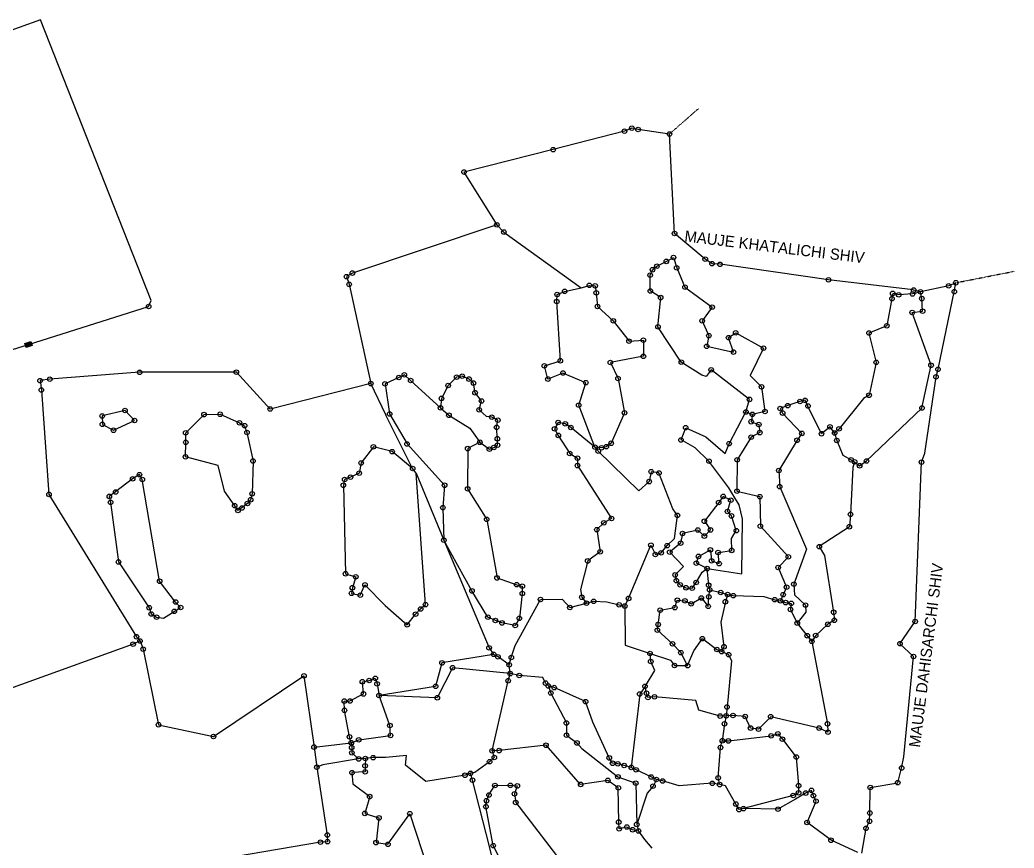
# Model space of a CAD drawing. Header units: metres. Extents: x 260291 to 263275, y 2164777 to 2168005.
# Drawn here: x 262175 to 263275, y 2166214 to 2167130 of the extents above; entities that cross this region are included whole.
import ezdxf

# ---------------------------------------------------------------- set-up
doc = ezdxf.new("R2010")
doc.units = ezdxf.units.M
doc.linetypes.add('DIVIDE', pattern=[1.25, 0.5, -0.25, 0, -0.25, 0, -0.25])
for name, color, linetype in [('POLY_PARCEL', 6, 'Continuous'), ('SYM_STONE', 1, 'Continuous'), ('TEXT_MAPOUT', 7, 'Continuous'), ('V_BOUND_LINE', 7, 'Continuous'), ('V_DIVIDE_LINE', 7, 'DIVIDE')]:
    doc.layers.add(name, color=color, linetype=linetype)

msp = doc.modelspace()

# ---------------------------------------------------------------- hatches: boundary and pattern name
msp.add_hatch(color=256).paths.add_polyline_path([(262188.1, 2166769.7), (262186.7, 2166774.2), (262180.1, 2166772.1), (262181.6, 2166767.6)])

# ---------------------------------------------------------------- linework, layer by layer
msp.add_lwpolyline([(262180.1, 2166772.1), (262186.7, 2166774.2), (262188.1, 2166769.7), (262181.6, 2166767.6)], close=True)
at = {"layer": 'POLY_PARCEL'}
for p, q in [((262702.4, 2166903.4), (262710.2, 2166895.4)), ((262710.2, 2166895.4), (262795.6, 2166833.5)), ((262879.5, 2166857.6), (262889.9, 2166862.9)), ((262889.9, 2166862.9), (262897.9, 2166867.2)), ((262897.9, 2166867.2), (262901.4, 2166855.8)), ((262872, 2166847.7), (262874.7, 2166853.7)), ((262874.7, 2166853.7), (262879.5, 2166857.6)), ((262901.4, 2166855.8), (262910.6, 2166834.4)), ((262872.2, 2166830.2), (262872, 2166847.7)), ((262769.1, 2166826.3), (262777.4, 2166829.8)), ((262777.4, 2166829.8), (262795.6, 2166833.5)), ((262795.6, 2166833.5), (262804.8, 2166836.4)), ((262804.8, 2166836.4), (262811.2, 2166835.9)), ((262811.2, 2166835.9), (262812.4, 2166828.1)), ((262883.7, 2166822.9), (262872.2, 2166830.2)), ((262910.6, 2166834.4), (262940.7, 2166812.3)), ((262768.7, 2166818.5), (262769.1, 2166826.3)), ((262812.4, 2166828.1), (262813.8, 2166813.1)), ((262880.7, 2166790.6), (262883.7, 2166822.9)), ((263139.6, 2166821.7), (263133.9, 2166791.7)), ((263140.5, 2166827.5), (263139.6, 2166821.7)), ((263147.1, 2166826), (263140.5, 2166827.5)), ((263162.3, 2166826.9), (263147.1, 2166826)), ((263164.6, 2166827.5), (263162.3, 2166826.9)), ((263171.2, 2166829.2), (263164.6, 2166827.5)), ((263172.7, 2166821.8), (263171.2, 2166829.2)), ((263173.5, 2166807.8), (263172.7, 2166821.8)), ((262772.7, 2166753), (262768.7, 2166818.5)), ((262813.8, 2166813.1), (262831.3, 2166797.1)), ((262940.7, 2166812.3), (262929.6, 2166797.2)), ((263162, 2166806.4), (263173.5, 2166807.8)), ((262831.3, 2166797.1), (262848.7, 2166774.6)), ((262929.6, 2166797.2), (262937, 2166780.7)), ((263182.9, 2166748), (263162, 2166806.4)), ((262906.5, 2166751.5), (262880.7, 2166790.6)), ((263133.9, 2166791.7), (263114.2, 2166783.7)), ((262848.7, 2166774.6), (262864.5, 2166775.8)), ((262864.5, 2166775.8), (262864.6, 2166757.9)), ((262937, 2166780.7), (262934.6, 2166769)), ((262958.8, 2166778.6), (262966.7, 2166783.9)), ((262964.2, 2166762.6), (262958.8, 2166778.6)), ((262966.7, 2166783.9), (262997.5, 2166766.9)), ((263114.2, 2166783.7), (263122.2, 2166751.2)), ((262934.6, 2166769), (262964.2, 2166762.6)), ((262997.5, 2166766.9), (262982.7, 2166736.7)), ((262755, 2166747.4), (262772.7, 2166753)), ((262864.6, 2166757.9), (262828, 2166751.1)), ((262758.9, 2166732.7), (262755, 2166747.4)), ((262828, 2166751.1), (262836.5, 2166733.4)), ((262929.2, 2166737), (262906.5, 2166751.5)), ((262939.5, 2166743), (262934.2, 2166735.4)), ((262982, 2166710.2), (262939.5, 2166743)), ((263122.2, 2166751.2), (263114.3, 2166714.8)), ((263172.8, 2166700.7), (263182.9, 2166748)), ((262594, 2166734.4), (262578.7, 2166727.4)), ((262600.1, 2166737.4), (262594, 2166734.4)), ((262607, 2166731.1), (262600.1, 2166737.4)), ((262640, 2166700.9), (262607, 2166731.1)), ((262657.9, 2166734.9), (262648.5, 2166725.6)), ((262664.1, 2166736), (262657.9, 2166734.9)), ((262671.7, 2166732.7), (262664.1, 2166736)), ((262676.5, 2166728.3), (262671.7, 2166732.7)), ((262775.6, 2166739.4), (262758.9, 2166732.7)), ((262800.9, 2166728.7), (262775.6, 2166739.4)), ((262836.5, 2166733.4), (262843.7, 2166695.4)), ((262934.2, 2166735.4), (262929.2, 2166737)), ((262982.7, 2166736.7), (262995.3, 2166724.1)), ((262579.5, 2166693), (262562.9, 2166727.7)), ((262578.7, 2166727.4), (262583.8, 2166694.1)), ((262648.5, 2166725.6), (262641.2, 2166711.3)), ((262678.3, 2166717.6), (262676.5, 2166728.3)), ((262793, 2166703.9), (262800.9, 2166728.7)), ((262995.3, 2166724.1), (262999.1, 2166696.8)), ((262641.2, 2166711.3), (262640, 2166700.9)), ((262685.5, 2166708.5), (262678.3, 2166717.6)), ((262978, 2166696.3), (262982, 2166710.2)), ((263043.5, 2166709.2), (263037.8, 2166707.9)), ((263046.7, 2166702.9), (263043.5, 2166709.2)), ((263108.3, 2166711.3), (263081.1, 2166677.6)), ((263114.3, 2166714.8), (263108.3, 2166711.3)), ((262291, 2166698), (262265.7, 2166691.9)), ((262301.5, 2166686.9), (262291, 2166698)), ((262640, 2166700.9), (262649.4, 2166692.7)), ((262682.8, 2166698.7), (262685.5, 2166708.5)), ((262690.9, 2166691.2), (262682.8, 2166698.7)), ((262811, 2166657.4), (262793, 2166703.9)), ((263024.3, 2166703.3), (263016, 2166700.2)), ((263016, 2166700.2), (263018.6, 2166695.1)), ((263037.8, 2166707.9), (263024.3, 2166703.3)), ((263061.6, 2166672.2), (263046.7, 2166702.9)), ((263111.5, 2166642.1), (263172.8, 2166700.7)), ((262265.7, 2166691.9), (262265.9, 2166682.6)), ((262278.2, 2166676.1), (262301.5, 2166686.9)), ((262358.1, 2166673.2), (262378.4, 2166693.4)), ((262378.4, 2166693.4), (262396.3, 2166693.8)), ((262396.3, 2166693.8), (262417.6, 2166684.3)), ((262579.9, 2166692.2), (262579.5, 2166693)), ((262609.2, 2166633.8), (262579.9, 2166692.2)), ((262583.8, 2166694.1), (262603, 2166660.9)), ((262649.4, 2166692.7), (262672.7, 2166678.4)), ((262696.8, 2166690.5), (262690.9, 2166691.2)), ((262703.5, 2166687.3), (262696.8, 2166690.5)), ((262702.1, 2166679.3), (262703.5, 2166687.3)), ((262843.7, 2166695.4), (262828.9, 2166661.7)), ((262959.4, 2166661.2), (262978, 2166696.3)), ((262978, 2166696.3), (262985.2, 2166693.7)), ((262985.2, 2166693.7), (262983.8, 2166685.5)), ((262999.1, 2166696.8), (262985.2, 2166693.7)), ((263018.6, 2166695.1), (263039.9, 2166672.6)), ((262265.9, 2166682.6), (262278.2, 2166676.1)), ((262417.6, 2166684.3), (262423.3, 2166681.1)), ((262423.3, 2166681.1), (262425.9, 2166673.6)), ((262672.7, 2166678.4), (262683.6, 2166662.8)), ((262703, 2166666.7), (262702.1, 2166679.3)), ((262770.3, 2166684.6), (262766.3, 2166677.7)), ((262766.3, 2166677.7), (262770.4, 2166670.4)), ((262778.1, 2166683.2), (262770.3, 2166684.6)), ((262784.2, 2166679.2), (262778.1, 2166683.2)), ((262811, 2166657.4), (262784.2, 2166679.2)), ((262906.2, 2166665.3), (262911.4, 2166678.9)), ((262911.4, 2166678.9), (262933.7, 2166668.8)), ((262983.8, 2166685.5), (262992.2, 2166682.5)), ((262992.2, 2166682.5), (262993.4, 2166673.5)), ((263071.1, 2166679.9), (263061.6, 2166672.2)), ((263076.2, 2166673), (263071.1, 2166679.9)), ((263081.1, 2166677.6), (263076.2, 2166673)), ((262358.2, 2166662.7), (262358.1, 2166673.2)), ((262425.9, 2166673.6), (262432.6, 2166642)), ((262703.2, 2166659.6), (262703, 2166666.7)), ((262770.4, 2166670.4), (262783, 2166650.4)), ((262921.9, 2166656.7), (262906.2, 2166665.3)), ((262933.7, 2166668.8), (262955, 2166650.2)), ((262983.8, 2166668.4), (262968.4, 2166643.4)), ((262993.4, 2166673.5), (262983.8, 2166668.4)), ((263034.6, 2166665), (263014.4, 2166631.5)), ((263039.9, 2166672.6), (263034.6, 2166665)), ((263076.2, 2166673), (263078.6, 2166664.8)), ((263078.6, 2166664.8), (263085.2, 2166648.5)), ((262357.9, 2166646.7), (262358.2, 2166662.7)), ((262565.8, 2166657.7), (262552.2, 2166639.9)), ((262586.6, 2166652.4), (262565.8, 2166657.7)), ((262603, 2166660.9), (262644.6, 2166615.2)), ((262670.2, 2166655.8), (262670.1, 2166611.2)), ((262683.6, 2166662.8), (262670.2, 2166655.8)), ((262683.6, 2166662.8), (262694.2, 2166655.2)), ((262694.2, 2166655.2), (262699.1, 2166657)), ((262699.1, 2166657), (262703.2, 2166659.6)), ((262815.1, 2166657), (262811, 2166657.4)), ((262814.2, 2166653.5), (262811, 2166657.4)), ((262818.2, 2166656.7), (262815.1, 2166657)), ((262823.5, 2166657.9), (262818.2, 2166656.7)), ((262828.9, 2166661.7), (262823.5, 2166657.9)), ((262937.1, 2166641.9), (262921.9, 2166656.7)), ((262955, 2166650.2), (262959.4, 2166661.2)), ((262393.9, 2166637), (262357.9, 2166646.7)), ((262609.2, 2166633.8), (262586.6, 2166652.4)), ((262783, 2166650.4), (262791.6, 2166645.2)), ((262791.6, 2166645.2), (262791.6, 2166637)), ((262814.6, 2166652.9), (262814.2, 2166653.5)), ((262859.7, 2166608.9), (262814.6, 2166652.9)), ((262968.4, 2166643.4), (262968.1, 2166608.7)), ((263085.2, 2166648.5), (263094.4, 2166643.4)), ((263094.4, 2166643.4), (263098.3, 2166641.2)), ((262401.1, 2166608.8), (262393.9, 2166637)), ((262432.6, 2166642), (262431.7, 2166605.8)), ((262552.2, 2166639.9), (262550.1, 2166628.6)), ((262613.2, 2166628.5), (262609.2, 2166633.8)), ((262791.6, 2166637), (262829.3, 2166578.4)), ((262959, 2166612.2), (262937.1, 2166641.9)), ((263096.2, 2166634.7), (263093.8, 2166583)), ((263098.3, 2166641.2), (263096.2, 2166634.7)), ((263098.3, 2166641.2), (263103.8, 2166636.8)), ((263103.8, 2166636.8), (263111.5, 2166642.1)), ((262299.4, 2166622.4), (262280.6, 2166607.8)), ((262307, 2166627), (262299.4, 2166622.4)), ((262310.1, 2166621.6), (262307, 2166627)), ((262329.3, 2166509), (262310.1, 2166621.6)), ((262534, 2166621.6), (262532.6, 2166615.2)), ((262540.5, 2166624.2), (262534, 2166621.6)), ((262550.1, 2166628.6), (262540.5, 2166624.2)), ((262623.5, 2166483.1), (262613.2, 2166628.5)), ((262613.2, 2166628.5), (262643.7, 2166554.5)), ((262873.2, 2166630.2), (262871, 2166619.3)), ((262881.8, 2166628.8), (262873.2, 2166630.2)), ((262897, 2166589), (262881.8, 2166628.8)), ((263014.4, 2166631.5), (263015.4, 2166613.6)), ((262532.6, 2166615.2), (262535, 2166517.3)), ((262644.6, 2166615.2), (262642.7, 2166590.4)), ((262670.1, 2166611.2), (262691.2, 2166577.5)), ((262871, 2166619.3), (262859.7, 2166608.9)), ((262965.7, 2166601.4), (262959, 2166612.2)), ((263015.4, 2166613.6), (263045.1, 2166544.6)), ((262280.6, 2166607.8), (262273.6, 2166602.9)), ((262273.6, 2166602.9), (262275, 2166596.3)), ((262412.3, 2166592.6), (262401.1, 2166608.8)), ((262430, 2166599.2), (262426.4, 2166595)), ((262431.7, 2166605.8), (262430, 2166599.2)), ((262952.9, 2166602.9), (262947.9, 2166596.1)), ((262961.2, 2166598.7), (262952.9, 2166602.9)), ((262957.7, 2166586.2), (262961.2, 2166598.7)), ((262970.5, 2166593.6), (262965.7, 2166601.4)), ((262968.1, 2166608.7), (262993.4, 2166602.6)), ((262993.4, 2166602.6), (262994, 2166570)), ((262275, 2166596.3), (262283.8, 2166530.3)), ((262415.9, 2166587.4), (262412.3, 2166592.6)), ((262420.4, 2166590.1), (262415.9, 2166587.4)), ((262426.4, 2166595), (262420.4, 2166590.1)), ((262642.7, 2166590.4), (262643.7, 2166554.5)), ((262902.2, 2166581.9), (262897, 2166589)), ((262947.9, 2166596.1), (262932, 2166575.4)), ((262974.2, 2166578.1), (262970.5, 2166593.6)), ((262691.2, 2166577.5), (262702.6, 2166512.7)), ((262829.3, 2166578.4), (262820.8, 2166573.7)), ((262898.9, 2166556.2), (262902.2, 2166581.9)), ((262962, 2166581.3), (262957.7, 2166586.2)), ((262967.4, 2166565), (262962, 2166581.3)), ((262973.6, 2166517.1), (262974.2, 2166578.1)), ((263093.8, 2166583), (263092.5, 2166569.3)), ((262820.8, 2166573.7), (262813.1, 2166566.1)), ((262813.1, 2166566.1), (262816.7, 2166541.5)), ((262924.8, 2166565.7), (262907.9, 2166561.9)), ((262932.1, 2166559), (262924.8, 2166565.7)), ((262932, 2166575.4), (262938.8, 2166565.8)), ((262938.8, 2166565.8), (262932.1, 2166559)), ((262994, 2166570), (263025, 2166536)), ((263092.5, 2166569.3), (263059.2, 2166547.3)), ((262890.9, 2166548.4), (262898.9, 2166556.2)), ((262907.9, 2166561.9), (262905.8, 2166551.1)), ((262962.1, 2166556.2), (262967.4, 2166565)), ((262962.3, 2166543.1), (262962.1, 2166556.2)), ((262674.9, 2166498.3), (262643.7, 2166554.5)), ((262643.7, 2166554.5), (262693.8, 2166435.3)), ((262848.2, 2166490), (262872.9, 2166549)), ((262872.9, 2166549), (262877.8, 2166538.6)), ((262884.3, 2166540.4), (262890.9, 2166548.4)), ((262905.8, 2166551.1), (262893.7, 2166541.2)), ((262925.5, 2166536.5), (262938.7, 2166543.7)), ((262938.7, 2166543.7), (262940.1, 2166531.6)), ((263045.1, 2166544.6), (263031.1, 2166505.8)), ((263059.2, 2166547.3), (263064.8, 2166537.6)), ((262816.7, 2166541.5), (262803, 2166531.5)), ((262877.8, 2166538.6), (262884.3, 2166540.4)), ((262893.7, 2166541.2), (262909.1, 2166525.5)), ((262923.2, 2166529), (262925.5, 2166536.5)), ((262947.2, 2166540.8), (262962.3, 2166543.1)), ((262948.4, 2166528.5), (262947.2, 2166540.8)), ((263025, 2166536), (263013.7, 2166524.2)), ((263064.8, 2166537.6), (263075.1, 2166474.7)), ((262283.8, 2166530.3), (262317.7, 2166479.7)), ((262803, 2166531.5), (262794.8, 2166499.7)), ((262909.1, 2166525.5), (262899.7, 2166516)), ((262935.2, 2166523), (262923.2, 2166529)), ((262929.7, 2166519), (262935.2, 2166523)), ((262936.8, 2166504.6), (262935.2, 2166523)), ((262935.2, 2166523), (262973.6, 2166517.1)), ((262940.1, 2166531.6), (262948.4, 2166528.5)), ((263013.7, 2166524.2), (263023, 2166502.5)), ((262535, 2166517.3), (262546.3, 2166513.9)), ((262546.3, 2166513.9), (262542.6, 2166501.8)), ((262702.6, 2166512.7), (262724.4, 2166505.2)), ((262899.7, 2166516), (262901, 2166509.7)), ((262922.9, 2166507.6), (262929.7, 2166519)), ((262347, 2166486), (262329.3, 2166509)), ((262542.6, 2166501.8), (262541.6, 2166495.6)), ((262551.3, 2166493.6), (262556.5, 2166505.1)), ((262556.5, 2166505.1), (262578.7, 2166482.3)), ((262724.4, 2166505.2), (262730.5, 2166503.5)), ((262730.5, 2166503.5), (262730.6, 2166495.5)), ((262794.8, 2166499.7), (262796.5, 2166491.3)), ((262901, 2166509.7), (262905.2, 2166505)), ((262905.2, 2166505), (262911.7, 2166501.8)), ((262911.7, 2166501.8), (262918.5, 2166501.4)), ((262918.5, 2166501.4), (262922.9, 2166507.6)), ((262937.9, 2166499.5), (262936.8, 2166504.6)), ((263023, 2166502.5), (263019.2, 2166494.1)), ((263031.1, 2166505.8), (263031.8, 2166494.1)), ((262541.6, 2166495.6), (262551.3, 2166493.6)), ((262692.5, 2166469.3), (262674.9, 2166498.3)), ((262722.7, 2166437.8), (262750.7, 2166488.8)), ((262730.6, 2166495.5), (262727.3, 2166468)), ((262750.7, 2166488.8), (262774.7, 2166489.1)), ((262774.7, 2166489.1), (262783.2, 2166479.9)), ((262796.5, 2166491.3), (262801.6, 2166484.8)), ((262844, 2166481.5), (262848.2, 2166490)), ((262917.5, 2166484), (262928.7, 2166490.5)), ((262928.7, 2166490.5), (262936.3, 2166481.2)), ((262936.3, 2166481.2), (262937, 2166491.8)), ((262937, 2166491.8), (262937.9, 2166499.5)), ((262937.9, 2166499.5), (262950.1, 2166496.5)), ((262950.1, 2166496.5), (262957.8, 2166494.4)), ((262957.8, 2166494.4), (262955.3, 2166486.3)), ((262957.8, 2166494.4), (262964, 2166493.1)), ((262964, 2166493.1), (262997.9, 2166492)), ((262997.9, 2166492), (263009.9, 2166488.6)), ((263009.9, 2166488.6), (263016.1, 2166487.4)), ((263019.2, 2166494.1), (263016.1, 2166487.4)), ((263031.8, 2166494.1), (263044, 2166482.6)), ((262317.7, 2166479.7), (262320, 2166472.8)), ((262345.5, 2166475.7), (262352.5, 2166479.9)), ((262352.5, 2166479.9), (262347, 2166486)), ((262578.7, 2166482.3), (262603.1, 2166460.8)), ((262612.5, 2166472.6), (262618.1, 2166478.3)), ((262618.1, 2166478.3), (262623.5, 2166483.1)), ((262783.2, 2166479.9), (262801.6, 2166484.8)), ((262801.6, 2166484.8), (262809.6, 2166486.8)), ((262809.6, 2166486.8), (262824, 2166486.1)), ((262824, 2166486.1), (262837.7, 2166482.9)), ((262837.7, 2166482.9), (262844, 2166481.5)), ((262844, 2166481.5), (262844.3, 2166438.1)), ((262883.1, 2166477), (262899.4, 2166479.8)), ((262899.4, 2166479.8), (262902.1, 2166488)), ((262902.1, 2166488), (262910.5, 2166487.3)), ((262910.5, 2166487.3), (262917.5, 2166484)), ((262955.3, 2166486.3), (262950.2, 2166463.8)), ((263016.1, 2166487.4), (263021.9, 2166485.4)), ((263021.9, 2166485.4), (263028.2, 2166484.5)), ((263028.2, 2166484.5), (263027.3, 2166477.8)), ((263027.3, 2166477.8), (263034.8, 2166462.7)), ((263044, 2166482.6), (263044.4, 2166474.8)), ((262320, 2166472.8), (262325.9, 2166469.2)), ((262325.9, 2166469.2), (262333.7, 2166468.1)), ((262333.7, 2166468.1), (262345.5, 2166475.7)), ((262603.1, 2166460.8), (262612.5, 2166472.6)), ((262700.8, 2166465.5), (262692.5, 2166469.3)), ((262727.3, 2166468), (262722.8, 2166460)), ((262880.9, 2166461.2), (262883.1, 2166477)), ((263044.4, 2166474.8), (263034.8, 2166462.7)), ((263075.1, 2166474.7), (263075.9, 2166465.8)), ((262708.1, 2166462.9), (262700.8, 2166465.5)), ((262722.8, 2166460), (262708.1, 2166462.9)), ((262880, 2166454.9), (262880.9, 2166461.2)), ((262950.2, 2166463.8), (262953.7, 2166436.5)), ((263034.8, 2166462.7), (263045.9, 2166448.7)), ((263068.7, 2166461.4), (263055.2, 2166449)), ((263075.9, 2166465.8), (263068.7, 2166461.4)), ((262896.8, 2166439.8), (262880, 2166454.9)), ((262920.5, 2166432), (262929.8, 2166445.5)), ((262929.8, 2166445.5), (262945.9, 2166433.4)), ((263045.9, 2166448.7), (263051, 2166442.5)), ((263055.2, 2166449), (263051, 2166442.5)), ((262307.6, 2166442.9), (262311.1, 2166433.9)), ((262311.1, 2166433.9), (262328, 2166350.2)), ((262693.8, 2166435.3), (262698.8, 2166428.1)), ((262718.4, 2166424.6), (262722.7, 2166437.8)), ((262844.3, 2166438.1), (262871.9, 2166429)), ((262906, 2166430), (262896.8, 2166439.8)), ((262953.7, 2166436.5), (262951.2, 2166431.1)), ((263051, 2166442.5), (263068.3, 2166351.2)), ((262698.8, 2166428.1), (262641.7, 2166418.6)), ((262703.7, 2166425.4), (262698.8, 2166428.1)), ((262716.1, 2166416.5), (262703.7, 2166425.4)), ((262716.1, 2166416.5), (262718.4, 2166424.6)), ((262872.7, 2166420.2), (262871.9, 2166429)), ((262871.9, 2166429), (262894.5, 2166421.5)), ((262913.5, 2166415.6), (262906, 2166430)), ((262913.5, 2166415.6), (262920.5, 2166432)), ((262945.9, 2166433.4), (262951.2, 2166431.1)), ((262951.2, 2166431.1), (262958.9, 2166427.8)), ((262958.9, 2166427.8), (262961.9, 2166421.1)), ((262641.7, 2166418.6), (262634.7, 2166392.7)), ((262653.4, 2166413.3), (262636.5, 2166380.1)), ((262717.1, 2166406.8), (262653.4, 2166413.3)), ((262717.1, 2166406.8), (262716.1, 2166416.5)), ((262877.2, 2166410.4), (262872.7, 2166420.2)), ((262894.5, 2166421.5), (262899, 2166415.7)), ((262899, 2166415.7), (262913.5, 2166415.6)), ((262961.9, 2166421.1), (262957.1, 2166369.8)), ((262388.9, 2166337.2), (262489, 2166404.4)), ((262489, 2166404.4), (262500.1, 2166325.5)), ((262561.2, 2166399.2), (262567.9, 2166401.6)), ((262567.9, 2166401.6), (262569.9, 2166395.5)), ((262715, 2166398.9), (262717.1, 2166406.8)), ((262727.2, 2166404.7), (262717.1, 2166406.8)), ((262753.3, 2166402.6), (262727.2, 2166404.7)), ((262756.3, 2166396.3), (262753.3, 2166402.6)), ((262866.4, 2166392.7), (262877.2, 2166410.4)), ((262553.6, 2166397.8), (262561.2, 2166399.2)), ((262554.9, 2166384.3), (262553.6, 2166397.8)), ((262569.9, 2166395.5), (262572.1, 2166382.6)), ((262634.7, 2166392.7), (262572.1, 2166382.6)), ((262697.2, 2166321.3), (262715, 2166398.9)), ((262759.4, 2166393.1), (262756.3, 2166396.3)), ((262759.4, 2166393.1), (262760.7, 2166389.4)), ((262765.9, 2166391.3), (262759.4, 2166393.1)), ((262800.6, 2166375.8), (262765.9, 2166391.3)), ((262866.4, 2166392.7), (262860.5, 2166384.2)), ((262868, 2166385.2), (262866.4, 2166392.7)), ((262539.9, 2166376.5), (262554.9, 2166384.3)), ((262584.1, 2166349.3), (262572.1, 2166382.6)), ((262636.5, 2166380.1), (262572.1, 2166382.6)), ((262760.7, 2166389.4), (262762.2, 2166385.3)), ((262762.2, 2166385.3), (262779.4, 2166352.2)), ((262860.5, 2166384.2), (262851.2, 2166303)), ((262869.6, 2166380.3), (262868, 2166385.2)), ((262876.8, 2166381.1), (262869.6, 2166380.3)), ((262922.6, 2166377), (262876.8, 2166381.1)), ((262533.6, 2166376.4), (262539.9, 2166376.5)), ((262533.8, 2166366.1), (262533.6, 2166376.4)), ((262808.7, 2166353.2), (262800.6, 2166375.8)), ((262925.8, 2166366.3), (262922.6, 2166377)), ((262957.1, 2166369.8), (262956.2, 2166360.1)), ((262539.3, 2166336.8), (262533.8, 2166366.1)), ((262949.5, 2166359.8), (262925.8, 2166366.3)), ((262956.2, 2166360.1), (262949.5, 2166359.8)), ((262956.2, 2166360.1), (262954.3, 2166351.2)), ((262963.7, 2166360.4), (262956.2, 2166360.1)), ((262977.2, 2166359.4), (262963.7, 2166360.4)), ((262983.2, 2166346.5), (262977.2, 2166359.4)), ((263005.4, 2166359.1), (262991.9, 2166345.3)), ((263059, 2166346.5), (263005.4, 2166359.1)), ((262328, 2166350.2), (262388.9, 2166337.2)), ((262584.8, 2166338.3), (262584.1, 2166349.3)), ((262779.4, 2166352.2), (262779.5, 2166338.6)), ((262826.8, 2166313.5), (262808.7, 2166353.2)), ((262954.3, 2166351.2), (262951.9, 2166332.5)), ((262991.9, 2166345.3), (262983.2, 2166346.5)), ((263068.8, 2166342), (263059, 2166346.5)), ((263068.3, 2166351.2), (263068.8, 2166342)), ((262541.3, 2166330.3), (262539.3, 2166336.8)), ((262549.6, 2166333.5), (262584.8, 2166338.3)), ((262779.5, 2166338.6), (262791, 2166330.1)), ((262958.6, 2166332.3), (263005.9, 2166338)), ((263005.9, 2166338), (263013.4, 2166340.1)), ((263013.4, 2166340.1), (263018.4, 2166334.2)), ((262500.1, 2166325.5), (262541.3, 2166330.3)), ((262500.1, 2166325.5), (262503.2, 2166303.2)), ((262541.3, 2166330.3), (262549.6, 2166333.5)), ((262541.3, 2166330.3), (262541.8, 2166325.1)), ((262541.8, 2166325.1), (262541.9, 2166319.2)), ((262756.8, 2166327.5), (262704.9, 2166321.6)), ((262795.1, 2166284.2), (262756.8, 2166327.5)), ((262791, 2166330.1), (262796.5, 2166323.8)), ((262796.5, 2166323.8), (262836.4, 2166292.5)), ((262947.3, 2166291.5), (262949.9, 2166325)), ((262949.9, 2166325), (262951.9, 2166332.5)), ((262951.9, 2166332.5), (262958.6, 2166332.3)), ((263018.4, 2166334.2), (263033.7, 2166314.5)), ((262541.9, 2166319.2), (262549.5, 2166312.4)), ((262556.9, 2166312.9), (262549.5, 2166312.4)), ((262556.9, 2166312.9), (262556.6, 2166304.7)), ((262565.6, 2166313.8), (262556.9, 2166312.9)), ((262579.4, 2166313.9), (262565.6, 2166313.8)), ((262602.5, 2166316), (262579.4, 2166313.9)), ((262601.5, 2166305.5), (262602.5, 2166316)), ((262699.6, 2166314), (262694.4, 2166309.3)), ((262704.9, 2166321.6), (262697.2, 2166321.3)), ((262697.2, 2166321.3), (262699.6, 2166314)), ((262830.5, 2166307.6), (262826.8, 2166313.5)), ((263033.7, 2166314.5), (263036.3, 2166282.8)), ((262509.8, 2166305.7), (262503.2, 2166303.2)), ((262503.2, 2166303.2), (262514.8, 2166228.2)), ((262549.5, 2166312.4), (262509.8, 2166305.7)), ((262556.6, 2166304.7), (262556.7, 2166298.1)), ((262623.9, 2166287.5), (262601.5, 2166305.5)), ((262694.4, 2166309.3), (262678, 2166297.4)), ((262836.3, 2166307), (262830.5, 2166307.6)), ((262843.3, 2166305.1), (262836.3, 2166307)), ((262851.2, 2166303), (262843.3, 2166305.1)), ((262856.5, 2166300.3), (262851.2, 2166303)), ((262556.7, 2166298.1), (262542.1, 2166297.2)), ((262542.1, 2166297.2), (262543.1, 2166284.9)), ((262667.2, 2166294.3), (262623.9, 2166287.5)), ((262673.3, 2166296.5), (262667.2, 2166294.3)), ((262678, 2166297.4), (262673.3, 2166296.5)), ((262675.5, 2166288.9), (262673.3, 2166296.5)), ((262836.4, 2166292.5), (262856.1, 2166285.5)), ((262873.2, 2166292.4), (262856.5, 2166300.3)), ((262878.9, 2166289.6), (262873.2, 2166292.4)), ((262949, 2166284), (262947.3, 2166291.5)), ((262543.1, 2166284.9), (262561.7, 2166270.7)), ((262694.2, 2166215.3), (262675.5, 2166288.9)), ((262693.7, 2166272.5), (262700.3, 2166283)), ((262700.3, 2166283), (262717.4, 2166283.2)), ((262717.4, 2166283.2), (262725, 2166282.5)), ((262725, 2166282.5), (262722, 2166273.8)), ((262825.2, 2166288.6), (262795.1, 2166284.2)), ((262836.8, 2166280.4), (262825.2, 2166288.6)), ((262837.3, 2166242.5), (262836.8, 2166280.4)), ((262856.1, 2166285.5), (262857.2, 2166239.9)), ((262875.2, 2166282.2), (262868.8, 2166274.4)), ((262878.9, 2166289.6), (262875.2, 2166282.2)), ((262885.8, 2166288), (262878.9, 2166289.6)), ((262904, 2166282.6), (262885.8, 2166288)), ((262940.8, 2166285.4), (262904, 2166282.6)), ((262949, 2166284), (262940.8, 2166285.4)), ((262955.5, 2166282.7), (262949, 2166284)), ((262966.9, 2166262.4), (262955.5, 2166282.7)), ((263036.3, 2166282.8), (263036.3, 2166274.9)), ((262561.7, 2166270.7), (262556.3, 2166252.1)), ((262691, 2166266.1), (262693.7, 2166272.5)), ((262722, 2166273.8), (262723.3, 2166264.1)), ((262868.8, 2166274.4), (262857.2, 2166239.9)), ((263030.4, 2166271.9), (262975.3, 2166257.4)), ((263036.3, 2166274.9), (263030.4, 2166271.9)), ((263038.4, 2166271.3), (263032.7, 2166268)), ((263044.1, 2166274.6), (263038.4, 2166271.3)), ((263050.6, 2166277.6), (263044.1, 2166274.6)), ((263052.7, 2166271.7), (263050.6, 2166277.6)), ((263055.6, 2166265.6), (263052.7, 2166271.7)), ((262690.3, 2166259.6), (262691, 2166266.1)), ((262698.4, 2166216.4), (262690.3, 2166259.6)), ((262723.3, 2166264.1), (262780.5, 2166189.6)), ((262970.4, 2166256.3), (262966.9, 2166262.4)), ((263032.7, 2166268), (263013.5, 2166256.8)), ((263045.7, 2166242.1), (263055.6, 2166265.6)), ((262556.3, 2166252.1), (262572, 2166247.1)), ((262572, 2166247.1), (262568.7, 2166219.8)), ((262581.9, 2166217.9), (262606.1, 2166251.8)), ((262606.1, 2166251.8), (262655.1, 2166103)), ((262975.3, 2166257.4), (262970.4, 2166256.3)), ((263013.5, 2166256.8), (262975.3, 2166257.4)), ((262837.7, 2166235), (262837.3, 2166242.5)), ((262846.2, 2166237), (262837.7, 2166235)), ((262852.6, 2166234), (262846.2, 2166237)), ((262857.2, 2166239.9), (262859.2, 2166232.6)), ((263072.2, 2166222.4), (263045.7, 2166242.1)), ((262514.8, 2166228.2), (262515, 2166220.8)), ((262859.2, 2166232.6), (262852.6, 2166234)), ((262859.2, 2166232.6), (262865.9, 2166223.4)), ((262507.2, 2166220.2), (262297.5, 2166184.7)), ((262515, 2166220.8), (262507.2, 2166220.2)), ((262568.7, 2166219.8), (262581.9, 2166217.9)), ((262706, 2166168.9), (262694.2, 2166215.3)), ((262708.5, 2166196.2), (262698.4, 2166216.4)), ((262865.9, 2166223.4), (262873.8, 2166213.5)), ((263101.7, 2166208.9), (263072.2, 2166222.4))]:
    msp.add_line(p, q, dxfattribs=at)
at = {"layer": 'SYM_STONE'}
for centre in [(262843.6, 2167007), (262851.8, 2167010.4), (262858.7, 2167008.9), (262893.4, 2167003.9), (262764.7, 2166986.6), (262666, 2166961.8), (262702.4, 2166903.4), (262710.2, 2166895.4), (262899.1, 2166893.8), (262889.9, 2166862.9), (262897.9, 2166867.2), (262933, 2166865.4), (262940.5, 2166860.4), (262542.6, 2166850), (262874.7, 2166853.7), (262879.5, 2166857.6), (262901.4, 2166855.8), (262949.4, 2166859.7), (262536.1, 2166846.1), (262872, 2166847.7), (263069.4, 2166842.6), (263210.3, 2166839.3), (262539, 2166837.6), (262777.4, 2166829.8), (262804.8, 2166836.4), (262811.2, 2166835.9), (262812.4, 2166828.1), (262872.2, 2166830.2), (262910.6, 2166834.4), (263140.5, 2166827.5), (263163.6, 2166831.2), (263171.2, 2166829.2), (263171.2, 2166829.2), (263202.4, 2166835.9), (263208.6, 2166829.4), (262768.7, 2166818.5), (262769.1, 2166826.3), (262883.7, 2166822.9), (263139.6, 2166821.7), (263147.1, 2166826), (263162.3, 2166826.9), (263172.7, 2166821.8), (262317.1, 2166813), (262813.8, 2166813.1), (262940.7, 2166812.3), (263162, 2166806.4), (263173.5, 2166807.8), (262831.3, 2166797.1), (262929.6, 2166797.2), (262880.7, 2166790.6), (262966.7, 2166783.9), (263114.2, 2166783.7), (263133.9, 2166791.7), (262848.7, 2166774.6), (262864.5, 2166775.8), (262937, 2166780.7), (262958.8, 2166778.6), (262934.6, 2166769), (262964.2, 2166762.6), (262997.5, 2166766.9), (262772.7, 2166753), (262828, 2166751.1), (262864.6, 2166757.9), (262906.5, 2166751.5), (263122.2, 2166751.2), (262307.1, 2166740.2), (262414.2, 2166740.3), (262755, 2166747.4), (262775.6, 2166739.4), (262939.5, 2166743), (263182.9, 2166748), (263190.6, 2166743.5), (262197, 2166731), (262207.7, 2166732.6), (262594, 2166734.4), (262600.1, 2166737.4), (262607, 2166731.1), (262657.9, 2166734.9), (262664.1, 2166736), (262671.7, 2166732.7), (262676.5, 2166728.3), (262758.9, 2166732.7), (262800.9, 2166728.7), (262836.5, 2166733.4), (263188.4, 2166735.2), (262198.4, 2166720.6), (262562.9, 2166727.7), (262578.7, 2166727.4), (262648.5, 2166725.6), (262678.3, 2166717.6), (262995.3, 2166724.1), (262641.2, 2166711.3), (262685.5, 2166708.5), (262982, 2166710.2), (263037.8, 2166707.9), (263043.5, 2166709.2), (263114.3, 2166714.8), (262291, 2166698), (262451.6, 2166699.6), (262640, 2166700.9), (262682.8, 2166698.7), (262793, 2166703.9), (262843.7, 2166695.4), (262978, 2166696.3), (262999.1, 2166696.8), (263016, 2166700.2), (263018.6, 2166695.1), (263024.3, 2166703.3), (263046.7, 2166702.9), (263172.8, 2166700.7), (262265.7, 2166691.9), (262301.5, 2166686.9), (262378.4, 2166693.4), (262396.3, 2166693.8), (262417.6, 2166684.3), (262583.8, 2166694.1), (262649.4, 2166692.7), (262696.8, 2166690.5), (262703.5, 2166687.3), (262770.3, 2166684.6), (262983.8, 2166685.5), (262985.2, 2166693.7), (262265.9, 2166682.6), (262278.2, 2166676.1), (262358.1, 2166673.2), (262423.3, 2166681.1), (262425.9, 2166673.6), (262702.1, 2166679.3), (262766.3, 2166677.7), (262778.1, 2166683.2), (262784.2, 2166679.2), (262911.4, 2166678.9), (262992.2, 2166682.5), (262993.4, 2166673.5), (263071.1, 2166679.9), (263081.1, 2166677.6), (262358.2, 2166662.7), (262683.6, 2166662.8), (262703, 2166666.7), (262770.4, 2166670.4), (262906.2, 2166665.3), (262983.8, 2166668.4), (263034.6, 2166665), (263039.9, 2166672.6), (263061.6, 2166672.2), (263076.2, 2166673), (263078.6, 2166664.8), (262565.8, 2166657.7), (262586.6, 2166652.4), (262603, 2166660.9), (262670.2, 2166655.8), (262694.2, 2166655.2), (262699.1, 2166657), (262703.2, 2166659.6), (262811, 2166657.4), (262811, 2166657.4), (262814.6, 2166652.9), (262818.2, 2166656.7), (262823.5, 2166657.9), (262828.9, 2166661.7), (262959.4, 2166661.2), (262357.9, 2166646.7), (262432.6, 2166642), (262783, 2166650.4), (262791.6, 2166645.2), (262937.1, 2166641.9), (262968.4, 2166643.4), (263094.4, 2166643.4), (263098.3, 2166641.2), (263111.5, 2166642.1), (263172.3, 2166640.8), (262552.2, 2166639.9), (262609.2, 2166633.8), (262791.6, 2166637), (262873.2, 2166630.2), (263014.4, 2166631.5), (263103.8, 2166636.8), (262299.4, 2166622.4), (262307, 2166627), (262310.1, 2166621.6), (262534, 2166621.6), (262540.5, 2166624.2), (262550.1, 2166628.6), (262871, 2166619.3), (262881.8, 2166628.8), (262280.6, 2166607.8), (262532.6, 2166615.2), (262644.6, 2166615.2), (262670.1, 2166611.2), (262968.1, 2166608.7), (263015.4, 2166613.6), (262206.8, 2166605.1), (262273.6, 2166602.9), (262275, 2166596.3), (262430, 2166599.2), (262431.7, 2166605.8), (262947.9, 2166596.1), (262952.9, 2166602.9), (262961.2, 2166598.7), (262993.4, 2166602.6), (262412.3, 2166592.6), (262415.9, 2166587.4), (262420.4, 2166590.1), (262426.4, 2166595), (262642.7, 2166590.4), (262957.7, 2166586.2), (262691.2, 2166577.5), (262829.3, 2166578.4), (262902.2, 2166581.9), (262932, 2166575.4), (262962, 2166581.3), (263093.8, 2166583), (262813.1, 2166566.1), (262820.8, 2166573.7), (262924.8, 2166565.7), (262938.8, 2166565.8), (262967.4, 2166565), (262994, 2166570), (263092.5, 2166569.3), (262643.7, 2166554.5), (262643.7, 2166554.5), (262907.9, 2166561.9), (262932.1, 2166559), (262816.7, 2166541.5), (262872.9, 2166549), (262890.9, 2166548.4), (262893.7, 2166541.2), (262905.8, 2166551.1), (262938.7, 2166543.7), (262962.3, 2166543.1), (263059.2, 2166547.3), (262283.8, 2166530.3), (262803, 2166531.5), (262877.8, 2166538.6), (262884.3, 2166540.4), (262925.5, 2166536.5), (262940.1, 2166531.6), (262947.2, 2166540.8), (263025, 2166536), (262923.2, 2166529), (262935.2, 2166523), (262935.2, 2166523), (262948.4, 2166528.5), (263013.7, 2166524.2), (262329.3, 2166509), (262535, 2166517.3), (262546.3, 2166513.9), (262702.6, 2166512.7), (262899.7, 2166516), (262901, 2166509.7), (262542.6, 2166501.8), (262556.5, 2166505.1), (262674.9, 2166498.3), (262724.4, 2166505.2), (262730.5, 2166503.5), (262905.2, 2166505), (262911.7, 2166501.8), (262918.5, 2166501.4), (262922.9, 2166507.6), (262936.8, 2166504.6), (262937.9, 2166499.5), (263023, 2166502.5), (263031.1, 2166505.8), (262541.6, 2166495.6), (262551.3, 2166493.6), (262730.6, 2166495.5), (262750.7, 2166488.8), (262796.5, 2166491.3), (262809.6, 2166486.8), (262848.2, 2166490), (262902.1, 2166488), (262910.5, 2166487.3), (262928.7, 2166490.5), (262937, 2166491.8), (262950.1, 2166496.5), (262955.3, 2166486.3), (262957.8, 2166494.4), (262964, 2166493.1), (263009.9, 2166488.6), (263016.1, 2166487.4), (263019.2, 2166494.1), (262317.7, 2166479.7), (262345.5, 2166475.7), (262347, 2166486), (262352.5, 2166479.9), (262618.1, 2166478.3), (262623.5, 2166483.1), (262783.2, 2166479.9), (262801.6, 2166484.8), (262837.7, 2166482.9), (262844, 2166481.5), (262883.1, 2166477), (262899.4, 2166479.8), (262917.5, 2166484), (262936.3, 2166481.2), (263021.9, 2166485.4), (263027.3, 2166477.8), (263028.2, 2166484.5), (263044, 2166482.6), (262320, 2166472.8), (262325.9, 2166469.2), (262612.5, 2166472.6), (262692.5, 2166469.3), (262700.8, 2166465.5), (262727.3, 2166468), (263075.1, 2166474.7), (263075.9, 2166465.8), (263165.3, 2166464.5), (262603.1, 2166460.8), (262708.1, 2166462.9), (262722.8, 2166460), (262880, 2166454.9), (262880.9, 2166461.2), (263034.8, 2166462.7), (263068.7, 2166461.4), (262303.6, 2166447.6), (262307.6, 2166442.9), (262929.8, 2166445.5), (263045.9, 2166448.7), (263051, 2166442.5), (263055.2, 2166449), (262299.9, 2166439.4), (262311.1, 2166433.9), (262693.8, 2166435.3), (262896.8, 2166439.8), (262945.9, 2166433.4), (262951.2, 2166431.1), (262953.7, 2166436.5), (263148.5, 2166439.9), (262698.8, 2166428.1), (262703.7, 2166425.4), (262718.4, 2166424.6), (262871.9, 2166429), (262872.7, 2166420.2), (262906, 2166430), (262958.9, 2166427.8), (263163.5, 2166425.7), (262641.7, 2166418.6), (262653.4, 2166413.3), (262716.1, 2166416.5), (262899, 2166415.7), (262913.5, 2166415.6), (262489, 2166404.4), (262561.2, 2166399.2), (262567.9, 2166401.6), (262715, 2166398.9), (262717.1, 2166406.8), (262727.2, 2166404.7), (262553.6, 2166397.8), (262569.9, 2166395.5), (262634.7, 2166392.7), (262756.3, 2166396.3), (262759.4, 2166393.1), (262765.9, 2166391.3), (262866.4, 2166392.7), (262533.6, 2166376.4), (262539.9, 2166376.5), (262554.9, 2166384.3), (262572.1, 2166382.6), (262636.5, 2166380.1), (262762.2, 2166385.3), (262860.5, 2166384.2), (262868, 2166385.2), (262869.6, 2166380.3), (262876.8, 2166381.1), (262533.8, 2166366.1), (262800.6, 2166375.8), (262957.1, 2166369.8), (262949.5, 2166359.8), (262956.2, 2166360.1), (262963.7, 2166360.4), (262977.2, 2166359.4), (263005.4, 2166359.1), (262328, 2166350.2), (262584.1, 2166349.3), (262779.4, 2166352.2), (262954.3, 2166351.2), (262983.2, 2166346.5), (262991.9, 2166345.3), (263059, 2166346.5), (263068.3, 2166351.2), (262388.9, 2166337.2), (262539.3, 2166336.8), (262549.6, 2166333.5), (262584.8, 2166338.3), (262779.5, 2166338.6), (262951.9, 2166332.5), (262958.6, 2166332.3), (263005.9, 2166338), (263013.4, 2166340.1), (263018.4, 2166334.2), (263068.8, 2166342), (262500.1, 2166325.5), (262541.3, 2166330.3), (262541.3, 2166330.3), (262541.8, 2166325.1), (262697.2, 2166321.3), (262704.9, 2166321.6), (262756.8, 2166327.5), (262791, 2166330.1), (262949.9, 2166325), (262541.9, 2166319.2), (262549.5, 2166312.4), (262556.9, 2166312.9), (262565.6, 2166313.8), (262699.6, 2166314), (262826.8, 2166313.5), (263033.7, 2166314.5), (262503.2, 2166303.2), (262556.6, 2166304.7), (262694.4, 2166309.3), (262830.5, 2166307.6), (262836.3, 2166307), (262843.3, 2166305.1), (262851.2, 2166303), (262856.5, 2166300.3), (263150.3, 2166302.3), (262542.1, 2166297.2), (262556.7, 2166298.1), (262667.2, 2166294.3), (262673.3, 2166296.5), (262675.5, 2166288.9), (262825.2, 2166288.6), (262836.4, 2166292.5), (262873.2, 2166292.4), (262878.9, 2166289.6), (262885.8, 2166288), (262947.3, 2166291.5), (262700.3, 2166283), (262717.4, 2166283.2), (262725, 2166282.5), (262795.1, 2166284.2), (262836.8, 2166280.4), (262856.1, 2166285.5), (262875.2, 2166282.2), (262940.8, 2166285.4), (262949, 2166284), (263036.3, 2166282.8), (263050.6, 2166277.6), (263115.6, 2166280.7), (263146, 2166286.1), (262561.7, 2166270.7), (262691, 2166266.1), (262693.7, 2166272.5), (262722, 2166273.8), (263030.4, 2166271.9), (263036.3, 2166274.9), (263044.1, 2166274.6), (263052.7, 2166271.7), (262690.3, 2166259.6), (262723.3, 2166264.1), (262966.9, 2166262.4), (262970.4, 2166256.3), (262975.3, 2166257.4), (263013.5, 2166256.8), (263055.6, 2166265.6), (262556.3, 2166252.1), (262572, 2166247.1), (262606.1, 2166251.8), (263115.1, 2166252.5), (262837.3, 2166242.5), (262837.7, 2166235), (262846.2, 2166237), (262852.6, 2166234), (262857.2, 2166239.9), (263045.7, 2166242.1), (263110.9, 2166235.6), (263114.7, 2166243.4), (262514.8, 2166228.2), (262859.2, 2166232.6), (263072.2, 2166222.4), (262507.2, 2166220.2), (262515, 2166220.8), (262568.7, 2166219.8), (262581.9, 2166217.9), (262698.4, 2166216.4)]:
    msp.add_circle(centre, 2.52, dxfattribs=at)
at = {"layer": 'V_BOUND_LINE'}
for p, q in [((262197.4, 2167130.2), (262028.4, 2167069.9)), ((262319.8, 2166819.8), (262197.4, 2167130.2)), ((262843.6, 2167007), (262764.7, 2166986.6)), ((262851.8, 2167010.4), (262843.6, 2167007)), ((262858.7, 2167008.9), (262851.8, 2167010.4)), ((262893.4, 2167003.9), (262858.7, 2167008.9)), ((262899.1, 2166893.8), (262893.4, 2167003.9)), ((262764.7, 2166986.6), (262666, 2166961.8)), ((262666, 2166961.8), (262702.4, 2166903.4)), ((262702.4, 2166903.4), (262542.6, 2166850)), ((262933, 2166865.4), (262899.1, 2166893.8)), ((262940.5, 2166860.4), (262933, 2166865.4)), ((262949.4, 2166859.7), (262940.5, 2166860.4)), ((263069.4, 2166842.6), (262949.4, 2166859.7)), ((262542.6, 2166850), (262536.1, 2166846.1)), ((262536.1, 2166846.1), (262539, 2166837.6)), ((263162.9, 2166831.3), (263069.4, 2166842.6)), ((262539, 2166837.6), (262562.9, 2166727.7)), ((263163.6, 2166831.2), (263162.9, 2166831.3)), ((263171.2, 2166829.2), (263163.6, 2166831.2)), ((263202.4, 2166835.9), (263171.2, 2166829.2)), ((263210.3, 2166839.3), (263202.4, 2166835.9)), ((263208.6, 2166829.4), (263210.3, 2166839.3)), ((262317.1, 2166813), (262319.8, 2166819.8)), ((263190.6, 2166743.5), (263208.6, 2166829.4)), ((262184.1, 2166770.9), (262317.1, 2166813)), ((262041, 2166726.5), (262184.1, 2166770.9)), ((263188.4, 2166735.2), (263190.6, 2166743.5)), ((262207.7, 2166732.6), (262197, 2166731)), ((262197, 2166731), (262198.4, 2166720.6)), ((262307.1, 2166740.2), (262207.7, 2166732.6)), ((262414.2, 2166740.3), (262307.1, 2166740.2)), ((262451.6, 2166699.6), (262414.2, 2166740.3)), ((263176, 2166650.9), (263188.4, 2166735.2)), ((262198.4, 2166720.6), (262206.8, 2166605.1)), ((262562.9, 2166727.7), (262451.6, 2166699.6)), ((263172.3, 2166640.8), (263176, 2166650.9)), ((263165.3, 2166464.5), (263172.3, 2166640.8)), ((262206.8, 2166605.1), (262303.6, 2166447.6)), ((263148.5, 2166439.9), (263165.3, 2166464.5)), ((262303.6, 2166447.6), (262307.6, 2166442.9)), ((262299.9, 2166439.4), (262132.1, 2166378.9)), ((262307.6, 2166442.9), (262299.9, 2166439.4)), ((263163.5, 2166425.7), (263148.5, 2166439.9)), ((263152.7, 2166314.7), (263163.5, 2166425.7)), ((263150.3, 2166302.3), (263152.7, 2166314.7)), ((263146, 2166286.1), (263150.3, 2166302.3)), ((263115.1, 2166252.5), (263115.6, 2166280.7)), ((263115.6, 2166280.7), (263146, 2166286.1)), ((263114.7, 2166243.4), (263115.1, 2166252.5)), ((263106.1, 2166208.2), (263110.9, 2166235.6)), ((263110.9, 2166235.6), (263114.7, 2166243.4))]:
    msp.add_line(p, q, dxfattribs=at)
at = {"layer": 'V_DIVIDE_LINE'}
for p, q in [((262893.4, 2167003.9), (262925.6, 2167032.1)), ((263210.3, 2166839.3), (263274.8, 2166852))]:
    msp.add_line(p, q, dxfattribs=at)

# ---------------------------------------------------------------- texts
at = {"layer": 'TEXT_MAPOUT'}
for s, rotation, p in [('MAUJE KHATALICHI SHIV', 353.0548, (262909.5, 2166885.1)), ('MAUJE DAHISARCHI SHIV', 82.7408, (263170.5, 2166324.6))]:
    msp.add_text(s, height=12.318, rotation=rotation, dxfattribs=at).set_placement(p)

doc.saveas('drawing.dxf')
